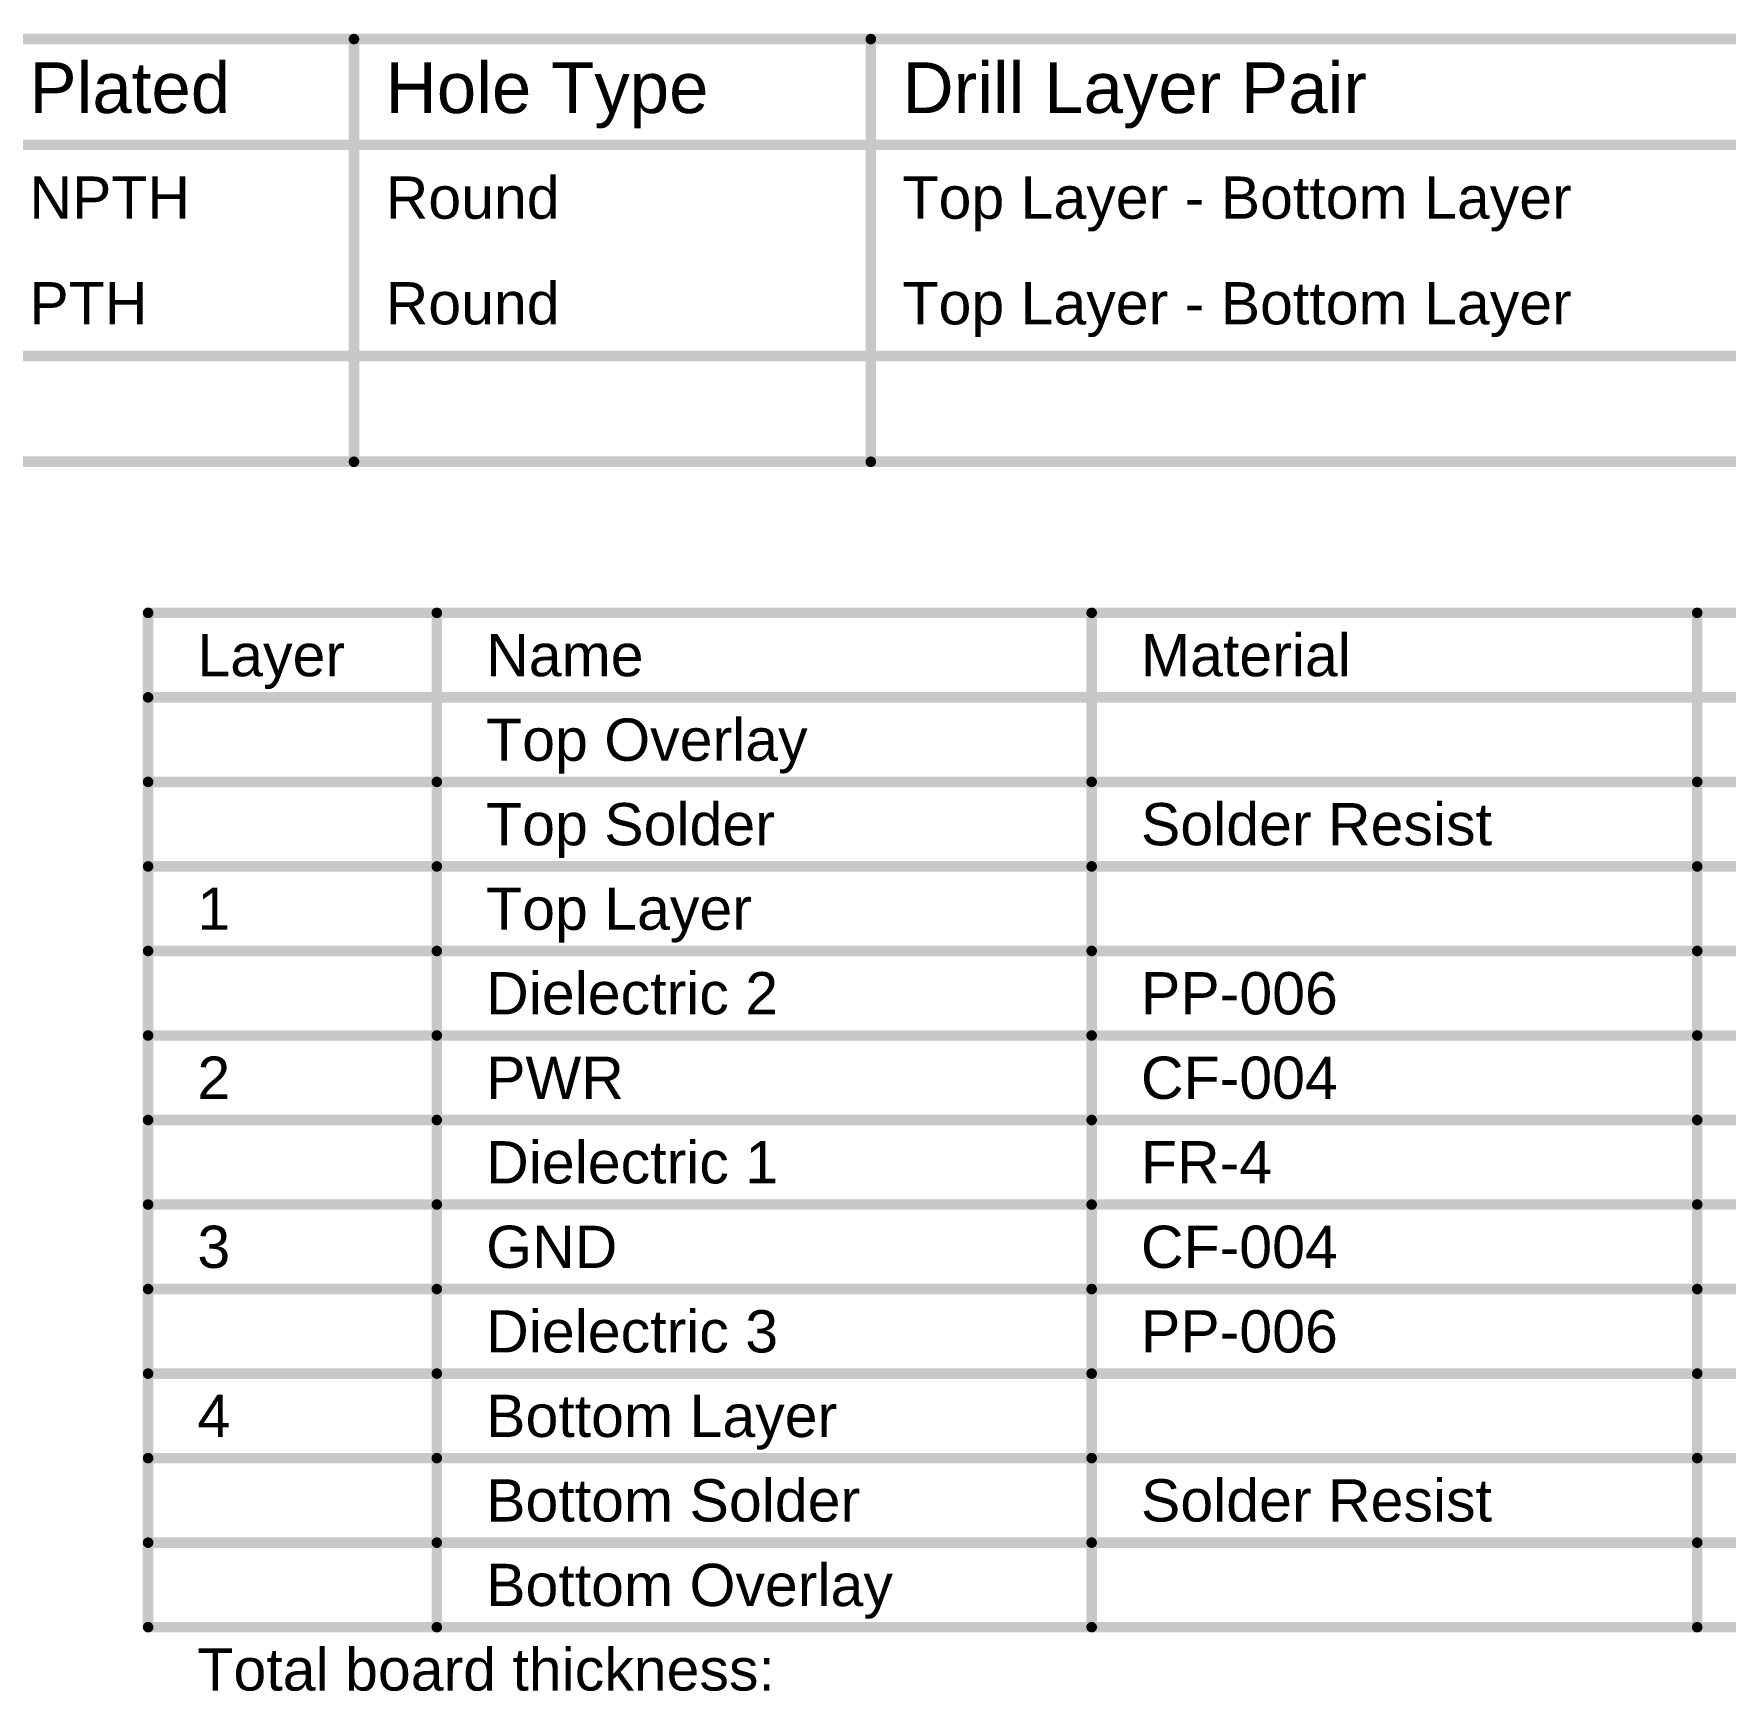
# Model space of a CAD drawing. Header units: inches. Extents: x -9 to 171, y -50 to 39.
# Drawn here: x 51.2 to 112.2, y -20.5 to 39.2 of the extents above; entities that cross this region are included whole.
import ezdxf

# ---------------------------------------------------------------- set-up
doc = ezdxf.new("R2010")
doc.units = ezdxf.units.IN
doc.layers.add('Drill Drawing', color=1, linetype='Continuous')
doc.layers.add('Fab', color=76, linetype='Continuous')
doc.styles.add('Arial', font='', dxfattribs={"height": 0.2})
doc.styles.get('Arial').set_extended_font_data('Arial')

msp = doc.modelspace()

# ---------------------------------------------------------------- linework, layer by layer
at = {"layer": 'Drill Drawing', "const_width": 0.381}
for points in [[(-7.049, 39.053), (171.008, 39.053)], [(62.707, 23.812), (62.707, 39.053)], [(81.345, 23.812), (81.345, 39.053)], [(-7.049, 35.242), (171.008, 35.242)], [(-7.049, 27.622), (171.008, 27.622)], [(-7.049, 23.812), (171.008, 23.812)]]:
    msp.add_lwpolyline(points, dxfattribs=at)
at = {"layer": 'Drill Drawing', "const_width": 0.191}
for points in [[(62.612, 39.053, 1), (62.802, 39.053, 1)], [(81.25, 39.053, 1), (81.441, 39.053, 1)], [(62.612, 23.812, 1), (62.802, 23.812, 1)], [(81.25, 23.812, 1), (81.441, 23.812, 1)]]:
    msp.add_lwpolyline(points, format="xyb", close=True, dxfattribs=at)
at = {"layer": 'Fab', "const_width": 0.381}
for points in [[(55.283, 18.364), (170.569, 18.364)], [(55.283, -18.212), (55.283, 18.364)], [(65.695, -18.212), (65.695, 18.364)], [(89.31, -18.212), (89.31, 18.364)], [(111.148, -18.212), (111.148, 18.364)], [(55.283, 15.316), (170.569, 15.316)], [(55.283, 12.268), (65.695, 12.268)], [(65.695, 12.268), (89.31, 12.268)], [(89.31, 12.268), (111.148, 12.268)], [(111.148, 12.268), (127.654, 12.268)], [(55.283, 9.22), (65.695, 9.22)], [(65.695, 9.22), (89.31, 9.22)], [(89.31, 9.22), (111.148, 9.22)], [(111.148, 9.22), (127.654, 9.22)], [(55.283, 6.172), (65.695, 6.172)], [(65.695, 6.172), (89.31, 6.172)], [(89.31, 6.172), (111.148, 6.172)], [(111.148, 6.172), (127.654, 6.172)], [(55.283, 3.124), (65.695, 3.124)], [(65.695, 3.124), (89.31, 3.124)], [(89.31, 3.124), (111.148, 3.124)], [(111.148, 3.124), (127.654, 3.124)], [(55.283, 0.076), (65.695, 0.076)], [(65.695, 0.076), (89.31, 0.076)], [(89.31, 0.076), (111.148, 0.076)], [(111.148, 0.076), (127.654, 0.076)], [(55.283, -2.972), (65.695, -2.972)], [(65.695, -2.972), (89.31, -2.972)], [(89.31, -2.972), (111.148, -2.972)], [(111.148, -2.972), (127.654, -2.972)], [(55.283, -6.02), (65.695, -6.02)], [(65.695, -6.02), (89.31, -6.02)], [(89.31, -6.02), (111.148, -6.02)], [(111.148, -6.02), (127.654, -6.02)], [(55.283, -9.068), (65.695, -9.068)], [(65.695, -9.068), (89.31, -9.068)], [(89.31, -9.068), (111.148, -9.068)], [(111.148, -9.068), (127.654, -9.068)], [(55.283, -12.116), (65.695, -12.116)], [(65.695, -12.116), (89.31, -12.116)], [(89.31, -12.116), (111.148, -12.116)], [(111.148, -12.116), (127.654, -12.116)], [(55.283, -15.164), (65.695, -15.164)], [(65.695, -15.164), (89.31, -15.164)], [(89.31, -15.164), (111.148, -15.164)], [(111.148, -15.164), (127.654, -15.164)], [(55.283, -18.212), (65.695, -18.212)], [(65.695, -18.212), (89.31, -18.212)], [(89.31, -18.212), (111.148, -18.212)], [(111.148, -18.212), (127.654, -18.212)]]:
    msp.add_lwpolyline(points, dxfattribs=at)
at = {"layer": 'Fab', "const_width": 0.191}
for points in [[(55.188, 18.364, 1), (55.378, 18.364, 1)], [(55.188, 18.364, 1), (55.378, 18.364, 1)], [(65.6, 18.364, 1), (65.79, 18.364, 1)], [(89.215, 18.364, 1), (89.406, 18.364, 1)], [(111.053, 18.364, 1), (111.244, 18.364, 1)], [(55.188, 15.316, 1), (55.378, 15.316, 1)], [(55.188, 12.268, 1), (55.378, 12.268, 1)], [(65.6, 12.268, 1), (65.79, 12.268, 1)], [(65.6, 12.268, 1), (65.79, 12.268, 1)], [(89.215, 12.268, 1), (89.406, 12.268, 1)], [(89.215, 12.268, 1), (89.406, 12.268, 1)], [(111.053, 12.268, 1), (111.244, 12.268, 1)], [(111.053, 12.268, 1), (111.244, 12.268, 1)], [(55.188, 9.22, 1), (55.378, 9.22, 1)], [(65.6, 9.22, 1), (65.79, 9.22, 1)], [(65.6, 9.22, 1), (65.79, 9.22, 1)], [(89.215, 9.22, 1), (89.406, 9.22, 1)], [(89.215, 9.22, 1), (89.406, 9.22, 1)], [(111.053, 9.22, 1), (111.244, 9.22, 1)], [(111.053, 9.22, 1), (111.244, 9.22, 1)], [(55.188, 6.172, 1), (55.378, 6.172, 1)], [(65.6, 6.172, 1), (65.79, 6.172, 1)], [(65.6, 6.172, 1), (65.79, 6.172, 1)], [(89.215, 6.172, 1), (89.406, 6.172, 1)], [(89.215, 6.172, 1), (89.406, 6.172, 1)], [(111.053, 6.172, 1), (111.244, 6.172, 1)], [(111.053, 6.172, 1), (111.244, 6.172, 1)], [(55.188, 3.124, 1), (55.378, 3.124, 1)], [(65.6, 3.124, 1), (65.79, 3.124, 1)], [(65.6, 3.124, 1), (65.79, 3.124, 1)], [(89.215, 3.124, 1), (89.406, 3.124, 1)], [(89.215, 3.124, 1), (89.406, 3.124, 1)], [(111.053, 3.124, 1), (111.244, 3.124, 1)], [(111.053, 3.124, 1), (111.244, 3.124, 1)], [(55.188, 0.076, 1), (55.378, 0.076, 1)], [(65.6, 0.076, 1), (65.79, 0.076, 1)], [(65.6, 0.076, 1), (65.79, 0.076, 1)], [(89.215, 0.076, 1), (89.406, 0.076, 1)], [(89.215, 0.076, 1), (89.406, 0.076, 1)], [(111.053, 0.076, 1), (111.244, 0.076, 1)], [(111.053, 0.076, 1), (111.244, 0.076, 1)], [(55.188, -2.972, 1), (55.378, -2.972, 1)], [(65.6, -2.972, 1), (65.79, -2.972, 1)], [(65.6, -2.972, 1), (65.79, -2.972, 1)], [(89.215, -2.972, 1), (89.406, -2.972, 1)], [(89.215, -2.972, 1), (89.406, -2.972, 1)], [(111.053, -2.972, 1), (111.244, -2.972, 1)], [(111.053, -2.972, 1), (111.244, -2.972, 1)], [(55.188, -6.02, 1), (55.378, -6.02, 1)], [(65.6, -6.02, 1), (65.79, -6.02, 1)], [(65.6, -6.02, 1), (65.79, -6.02, 1)], [(89.215, -6.02, 1), (89.406, -6.02, 1)], [(89.215, -6.02, 1), (89.406, -6.02, 1)], [(111.053, -6.02, 1), (111.244, -6.02, 1)], [(111.053, -6.02, 1), (111.244, -6.02, 1)], [(55.188, -9.068, 1), (55.378, -9.068, 1)], [(65.6, -9.068, 1), (65.79, -9.068, 1)], [(65.6, -9.068, 1), (65.79, -9.068, 1)], [(89.215, -9.068, 1), (89.406, -9.068, 1)], [(89.215, -9.068, 1), (89.406, -9.068, 1)], [(111.053, -9.068, 1), (111.244, -9.068, 1)], [(111.053, -9.068, 1), (111.244, -9.068, 1)], [(55.188, -12.116, 1), (55.378, -12.116, 1)], [(65.6, -12.116, 1), (65.79, -12.116, 1)], [(65.6, -12.116, 1), (65.79, -12.116, 1)], [(89.215, -12.116, 1), (89.406, -12.116, 1)], [(89.215, -12.116, 1), (89.406, -12.116, 1)], [(111.053, -12.116, 1), (111.244, -12.116, 1)], [(111.053, -12.116, 1), (111.244, -12.116, 1)], [(55.188, -15.164, 1), (55.378, -15.164, 1)], [(65.6, -15.164, 1), (65.79, -15.164, 1)], [(65.6, -15.164, 1), (65.79, -15.164, 1)], [(89.215, -15.164, 1), (89.406, -15.164, 1)], [(89.215, -15.164, 1), (89.406, -15.164, 1)], [(111.053, -15.164, 1), (111.244, -15.164, 1)], [(111.053, -15.164, 1), (111.244, -15.164, 1)], [(55.188, -18.212, 1), (55.378, -18.212, 1)], [(55.188, -18.212, 1), (55.378, -18.212, 1)], [(65.6, -18.212, 1), (65.79, -18.212, 1)], [(65.6, -18.212, 1), (65.79, -18.212, 1)], [(65.6, -18.212, 1), (65.79, -18.212, 1)], [(89.215, -18.212, 1), (89.406, -18.212, 1)], [(89.215, -18.212, 1), (89.406, -18.212, 1)], [(89.215, -18.212, 1), (89.406, -18.212, 1)], [(111.053, -18.212, 1), (111.244, -18.212, 1)], [(111.053, -18.212, 1), (111.244, -18.212, 1)], [(111.053, -18.212, 1), (111.244, -18.212, 1)]]:
    msp.add_lwpolyline(points, format="xyb", close=True, dxfattribs=at)

# ---------------------------------------------------------------- texts
at = {"layer": 'Drill Drawing', "style": 'Arial'}
for s, height, p in [('Plated', 1.8288, (51.001, 36.386)), ('Hole Type', 1.8288, (63.85, 36.386)), ('Drill Layer Pair', 1.8288, (82.488, 36.386)), ('Round', 1.524, (63.85, 32.575)), ('NPTH', 1.524, (51.001, 32.575)), ('Top Layer - Bottom Layer', 1.524, (82.488, 32.575)), ('PTH', 1.524, (51.001, 28.765)), ('Round', 1.524, (63.85, 28.765)), ('Top Layer - Bottom Layer', 1.524, (82.488, 28.765))]:
    msp.add_text(s, height=height, dxfattribs=at).set_placement(p)
at = {"layer": 'Fab', "style": 'Arial'}
for s, p in [('Layer', (57.061, 16.078)), ('Name', (67.473, 16.078)), ('Material', (91.088, 16.078)), ('Top Overlay', (67.473, 13.03)), ('Top Solder', (67.473, 9.982)), ('Solder Resist', (91.088, 9.982)), ('1', (57.061, 6.934)), ('Top Layer', (67.473, 6.934)), ('Dielectric 2', (67.473, 3.886)), ('PP-006', (91.088, 3.886)), ('2', (57.061, 0.838)), ('PWR', (67.473, 0.838)), ('CF-004', (91.088, 0.838)), ('Dielectric 1', (67.473, -2.21)), ('FR-4', (91.088, -2.21)), ('3', (57.061, -5.258)), ('GND', (67.473, -5.258)), ('CF-004', (91.088, -5.258)), ('Dielectric 3', (67.473, -8.306)), ('PP-006', (91.088, -8.306)), ('4', (57.061, -11.354)), ('Bottom Layer', (67.473, -11.354)), ('Bottom Solder', (67.473, -14.402)), ('Solder Resist', (91.088, -14.402)), ('Bottom Overlay', (67.473, -17.45)), ('Total board thickness:', (57.061, -20.498))]:
    msp.add_text(s, height=1.524, dxfattribs=at).set_placement(p)

doc.saveas('drawing.dxf')
